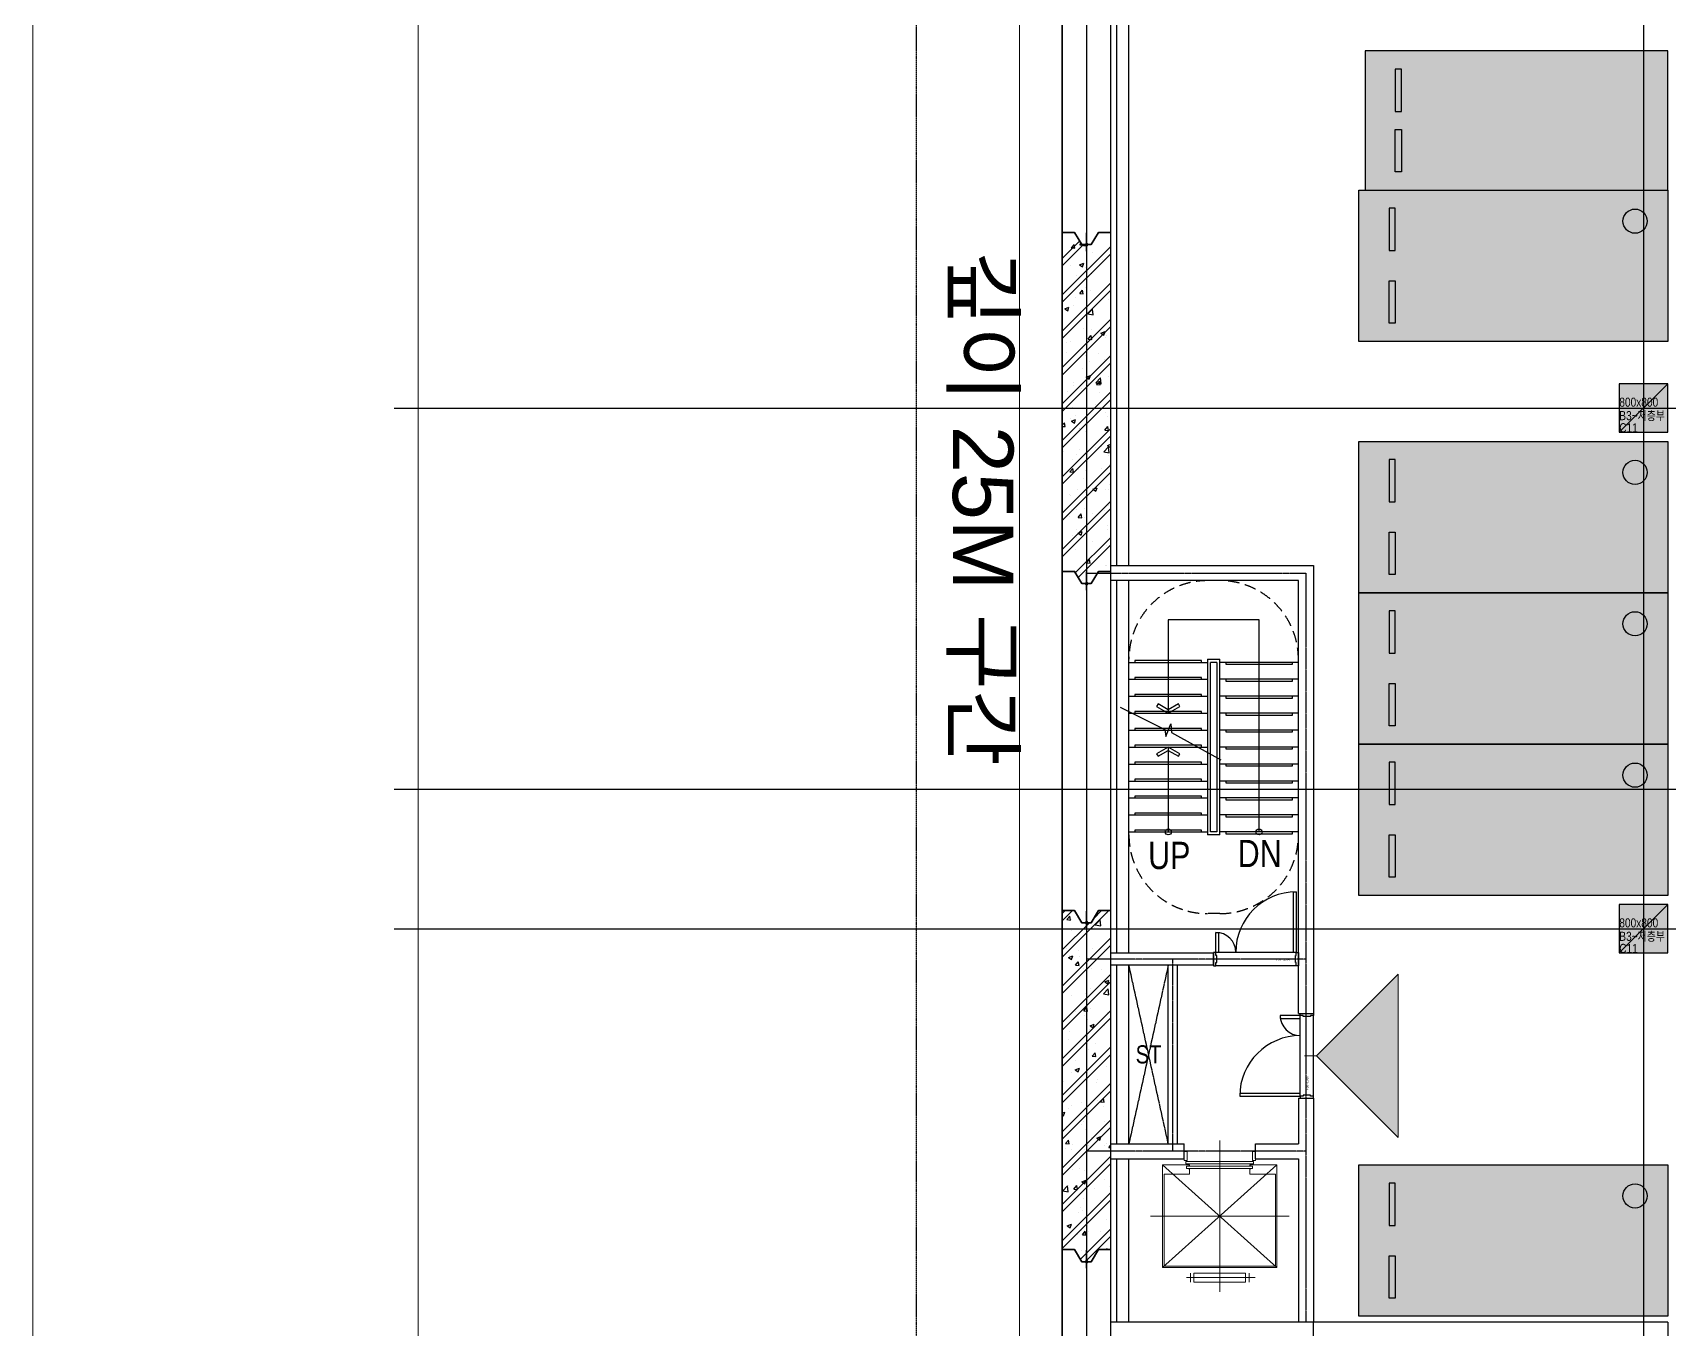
# Model space of a CAD drawing. Header units: millimetres. Extents: x -20379 to 476967, y -520228 to 220376.
# Drawn here: x 220638 to 247654, y -489620 to -468221 of the extents above; entities that cross this region are included whole.
import ezdxf
from ezdxf.enums import TextEntityAlignment as Align

# ---------------------------------------------------------------- set-up
doc = ezdxf.new("R2010")
doc.units = ezdxf.units.MM
doc.header["$MEASUREMENT"] = 0
for name, pattern in [('$0$X-CORE_B2F$0$CEN', [62, 60, -1, 0, -1]), ('$0$X-CORE_B2F$0$CENTER2', [1.125, 0.75, -0.125, 0.125, -0.125]), ('$0$X-CORE_B2F$0$HIDDEN', [9.525, 6.35, -3.175]), ('$0$X-GRID_B3~B1$0$CENTER2', [1.125, 0.75, -0.125, 0.125, -0.125]), ('$0$X-SITE$0$ACAD_ISO05W100', [33, 24, -3, 0, -3, 0, -3])]:
    doc.linetypes.add(name, pattern=pattern)
doc.layers.get('Defpoints').update_dxf_attribs({"color": 145, "lineweight": 9})
doc.layers.add('$0$NDC_S_HATCH MATERIAL', color=8, linetype='Continuous', lineweight=9)
doc.layers.add('$0$X-F_EXIT_B2F$0$X-F_EXIT_B2F$0$TEXT VN1', color=7, linetype='Continuous', lineweight=13)
for name, color, linetype in [('$0$X-COL-B2$0$A-254', 254, 'Continuous'), ('$0$X-COL-B2$0$A-COL', 2, 'Continuous'), ('$0$X-COL-B2$0$A-CON', 2, 'Continuous'), ('$0$X-CORE_B2F$0$A-CEN2', 8, '$0$X-CORE_B2F$0$CENTER2'), ('$0$X-CORE_B2F$0$A-CON', 2, 'Continuous'), ('$0$X-CORE_B2F$0$A-DOOR', 4, 'Continuous'), ('$0$X-CORE_B2F$0$A-DOORF', 9, 'Continuous'), ('$0$X-CORE_B2F$0$A-ELE4', 8, 'Continuous'), ('$0$X-CORE_B2F$0$A-HR', 6, 'Continuous'), ('$0$X-CORE_B2F$0$A-OPEN1', 1, '$0$X-CORE_B2F$0$CEN'), ('$0$X-CORE_B2F$0$A-STR', 4, 'Continuous'), ('$0$X-CORE_B2F$0$A-SYM', 7, 'Continuous'), ('$0$X-CORE_B2F$0$A-WALB', 3, 'Continuous'), ('$0$X-CORE_B2F$0$A-WALD', 7, 'Continuous'), ('$0$X-DIAPHGRAM Wall PLAN$0$A-COL', 2, 'Continuous'), ('$0$X-DIAPHGRAM Wall PLAN$0$A-HAT', 9, 'Continuous'), ('$0$X-F_EXIT_B2F$0$X-F_EXIT_B2F$0$F_exit', 3, 'Continuous'), ('$0$X-GRID_B3~B1$0$A-CEN1', 1, '$0$X-GRID_B3~B1$0$CENTER2'), ('$0$X-INT-B2$0$A-PARK', 5, 'Continuous'), ('$0$X-INT-B2$0$A-PARK(\\M+3C8AE\\M+3C0E5)', 5, 'Continuous'), ('$0$X-INT-B2$0$A-WALB', 3, 'Continuous'), ('$0$X-SITE$0$A-SITE', 2, '$0$X-SITE$0$ACAD_ISO05W100')]:
    doc.layers.add(name, color=color, linetype=linetype)
doc.styles.add('$0$X-COL-B2$0$Hrtext', font='arial.ttf', dxfattribs={"width": 0.8})
doc.styles.add('$0$X-CORE_B2F$0$$0$X-PLAN$0$Standard', font='')
doc.styles.add('$0$X-CORE_B2F$0$Hrtext', font='arial.ttf', dxfattribs={"width": 0.8})
doc.styles.add('$0$X-CORE_B2F$0$X-CORE-HOTEL-1F$0$Hrtext', font='arial.ttf', dxfattribs={"width": 0.8})
doc.styles.add('$0$X-DIAPHGRAM Wall PLAN$0$Standard', font='arial.ttf')
doc.styles.add('$0$X-GRID_B3~B1$0$Heerim', font='', dxfattribs={"width": 0.8})
doc.styles.get('$0$X-CORE_B2F$0$$0$X-PLAN$0$Standard').set_extended_font_data('DotumChe')
doc.styles.get('$0$X-GRID_B3~B1$0$Heerim').set_extended_font_data('Dotum')

# ---------------------------------------------------------------- blocks, each defined once
blk = doc.blocks.new('$0$258')
at = {"layer": '$0$X-COL-B2$0$A-254'}
h = blk.add_hatch(color=256, dxfattribs=at)
h.dxf.hatch_style = 1
h.paths.add_polyline_path([(345947, -160731), (345147, -160731), (345147, -161531), (345947, -161531)])
h = blk.add_hatch(color=256, dxfattribs=at)
h.dxf.hatch_style = 1
h.paths.add_polyline_path([(345947, -169331), (345147, -169331), (345147, -170131), (345947, -170131)])
at = {"layer": '$0$X-F_EXIT_B2F$0$X-F_EXIT_B2F$0$F_exit', "true_color": 0xb56bff}
h = blk.add_hatch(color=191, dxfattribs=at)
h.dxf.hatch_style = 1
h.paths.add_polyline_path([(340147, -171831), (341497, -170481), (341497, -173181)])
at = {"layer": '$0$X-INT-B2$0$A-PARK'}
h = blk.add_hatch(color=254, dxfattribs=at)
h.dxf.hatch_style = 1
h.paths.add_polyline_path([(340947, -157531), (345947, -157531), (345947, -155231), (340947, -155231)])
at = {"layer": '$0$X-INT-B2$0$A-PARK(\\M+3C8AE\\M+3C0E5)'}
h = blk.add_hatch(color=251, dxfattribs=at)
h.dxf.hatch_style = 1
edge = h.paths.add_edge_path()
edge.add_arc((345408, -158044), 200, 0, 360)
h = blk.add_hatch(color=251, dxfattribs=at)
h.dxf.hatch_style = 1
edge = h.paths.add_edge_path()
edge.add_arc((345408, -162194), 200, 0, 360)
h = blk.add_hatch(color=251, dxfattribs=at)
h.dxf.hatch_style = 1
edge = h.paths.add_edge_path()
edge.add_arc((345408, -164694), 200, 0, 360)
h = blk.add_hatch(color=251, dxfattribs=at)
h.dxf.hatch_style = 1
edge = h.paths.add_edge_path()
edge.add_arc((345408, -167194), 200, 0, 360)
h = blk.add_hatch(color=251, dxfattribs=at)
h.dxf.hatch_style = 1
edge = h.paths.add_edge_path()
edge.add_arc((345408, -174144), 200, 0, 360)
h = blk.add_hatch(color=254)
h.dxf.hatch_style = 1
h.paths.add_polyline_path([(340847, -157531), (345947, -157531), (345947, -160031), (340847, -160031)])
h = blk.add_hatch(color=254)
h.dxf.hatch_style = 1
h.paths.add_polyline_path([(340847, -161681), (345947, -161681), (345947, -164181), (340847, -164181)])
h = blk.add_hatch(color=254)
h.dxf.hatch_style = 1
h.paths.add_polyline_path([(340847, -164181), (345947, -164181), (345947, -166681), (340847, -166681)])
h = blk.add_hatch(color=254)
h.dxf.hatch_style = 1
h.paths.add_polyline_path([(340847, -166681), (345947, -166681), (345947, -169181), (340847, -169181)])
h = blk.add_hatch(color=254)
h.dxf.hatch_style = 1
h.paths.add_polyline_path([(340847, -173631), (345947, -173631), (345947, -176131), (340847, -176131)])
at = {"layer": '$0$X-COL-B2$0$A-COL'}
for p, q in [((345947, -160731), (345147, -160731)), ((345147, -160731), (345147, -161531)), ((345947, -161531), (345947, -160731)), ((345147, -161531), (345947, -161531)), ((345947, -169331), (345147, -169331)), ((345147, -169331), (345147, -170131)), ((345947, -170131), (345947, -169331)), ((345147, -170131), (345947, -170131))]:
    blk.add_line(p, q, dxfattribs=at)
at = {"layer": '$0$X-COL-B2$0$A-CON', "ltscale": 10}
for p, q in [((335947, -187031), (335947, -96331)), ((336747, -186231), (336747, -97131)), ((340097, -176231), (336747, -176231)), ((340097, -186231), (340097, -176231))]:
    blk.add_line(p, q, dxfattribs=at)
at = {"layer": '$0$X-CORE_B2F$0$A-CEN2'}
for p, q in [((336347, -163856), (339972, -163856)), ((339972, -163856), (339972, -176231)), ((339972, -170231), (336347, -170231)), ((337772, -173406), (337772, -170231)), ((339972, -173406), (336347, -173406))]:
    blk.add_line(p, q, dxfattribs=at)
at = {"layer": '$0$X-CORE_B2F$0$A-CON', "ltscale": 10}
for p, q in [((336747, -163731), (340097, -163731)), ((339847, -163981), (336747, -163981)), ((339847, -171131), (339847, -163981)), ((340097, -163731), (340097, -171131)), ((336747, -170131), (338447, -170131)), ((338447, -170331), (338447, -170131)), ((338447, -170331), (336747, -170331)), ((339847, -171131), (340097, -171131)), ((339847, -172531), (340097, -172531)), ((339847, -172531), (339847, -173281)), ((340097, -172531), (340097, -176231)), ((336747, -173281), (337957, -173281)), ((337957, -173531), (337957, -173281)), ((339137, -173281), (339847, -173281)), ((339137, -173531), (339137, -173281)), ((336747, -173531), (337957, -173531)), ((339137, -173531), (339847, -173531)), ((339847, -173531), (339847, -176231)), ((339847, -176231), (336747, -176231))]:
    blk.add_line(p, q, dxfattribs=at)
at = {"layer": '$0$X-CORE_B2F$0$A-DOOR'}
for p, q in [((339767, -170121), (339767, -169121)), ((339767, -169121), (339812, -169121)), ((339812, -169121), (339812, -170121)), ((338482, -170121), (338482, -169791)), ((338482, -169791), (338527, -169791)), ((338527, -169791), (338527, -170121)), ((338482, -170121), (338447, -170121)), ((338447, -170121), (338447, -170341)), ((338482, -170171), (338482, -170121)), ((338527, -170121), (338482, -170121)), ((338497, -170171), (338482, -170171)), ((338497, -170291), (338497, -170171)), ((339812, -170121), (339767, -170121)), ((339797, -170291), (339797, -170171)), ((339797, -170171), (339812, -170171)), ((339812, -170171), (339812, -170121)), ((339812, -170121), (339847, -170121)), ((339847, -170121), (339847, -170341)), ((338447, -170341), (338482, -170341)), ((338482, -170341), (338482, -170291)), ((338482, -170291), (338497, -170291)), ((339812, -170291), (339797, -170291)), ((339812, -170341), (339812, -170291)), ((339847, -170341), (339812, -170341)), ((339877, -171166), (339547, -171166)), ((339547, -171166), (339547, -171211)), ((339547, -171211), (339877, -171211)), ((339877, -171166), (339877, -171131)), ((339877, -171131), (340097, -171131)), ((339927, -171166), (339877, -171166)), ((339877, -171211), (339877, -171166)), ((339927, -171181), (339927, -171166)), ((340047, -171181), (339927, -171181)), ((340097, -171166), (340047, -171166)), ((340047, -171166), (340047, -171181)), ((340097, -171131), (340097, -171166)), ((339877, -172451), (338877, -172451)), ((338877, -172451), (338877, -172496)), ((338877, -172496), (339877, -172496)), ((339877, -172496), (339877, -172451)), ((339927, -172496), (339877, -172496)), ((339877, -172496), (339877, -172531)), ((339877, -172531), (340097, -172531)), ((340047, -172481), (339927, -172481)), ((339927, -172481), (339927, -172496)), ((340047, -172496), (340047, -172481)), ((340097, -172496), (340047, -172496)), ((340097, -172531), (340097, -172496))]:
    blk.add_line(p, q, dxfattribs=at)
at = {"layer": '$0$X-CORE_B2F$0$A-DOORF'}
for centre, radius, start, end in [((339812, -170121), 1000, 90, 180), ((338482, -170121), 330, 0, 90), ((339877, -171166), 330, 180, 270), ((339877, -172496), 1000, 90, 180)]:
    blk.add_arc(centre, radius, start, end, dxfattribs=at)
at = {"layer": '$0$X-CORE_B2F$0$A-ELE4'}
for p, q in [((338247, -165301), (337147, -165301)), ((337147, -165301), (337147, -165331)), ((338247, -165331), (338247, -165301)), ((338647, -165331), (338647, -165361)), ((339747, -165361), (339747, -165331)), ((338247, -165581), (337147, -165581)), ((337147, -165581), (337147, -165611)), ((338247, -165611), (338247, -165581)), ((338647, -165361), (339747, -165361)), ((338247, -165861), (337147, -165861)), ((337147, -165861), (337147, -165891)), ((338247, -165891), (338247, -165861)), ((338647, -165611), (338647, -165641)), ((338647, -165641), (339747, -165641)), ((339747, -165641), (339747, -165611)), ((338247, -166141), (337147, -166141)), ((337147, -166141), (337147, -166171)), ((338247, -166171), (338247, -166141)), ((338647, -165891), (338647, -165921)), ((338647, -165921), (339747, -165921)), ((339747, -165921), (339747, -165891)), ((338647, -166171), (338647, -166201)), ((338647, -166201), (339747, -166201)), ((339747, -166201), (339747, -166171)), ((338247, -166421), (337147, -166421)), ((337147, -166421), (337147, -166451)), ((338247, -166451), (338247, -166421)), ((338647, -166451), (338647, -166481)), ((338647, -166481), (339747, -166481)), ((339747, -166481), (339747, -166451)), ((338247, -166701), (337147, -166701)), ((337147, -166701), (337147, -166731)), ((338247, -166731), (338247, -166701)), ((338647, -166731), (338647, -166761)), ((338647, -166761), (339747, -166761)), ((339747, -166761), (339747, -166731)), ((338247, -166981), (337147, -166981)), ((337147, -166981), (337147, -167011)), ((338247, -167011), (338247, -166981)), ((338647, -167011), (338647, -167041)), ((338647, -167041), (339747, -167041)), ((339747, -167041), (339747, -167011)), ((338247, -167261), (337147, -167261)), ((337147, -167261), (337147, -167291)), ((338247, -167291), (338247, -167261)), ((338647, -167291), (338647, -167321)), ((338647, -167321), (339747, -167321)), ((339747, -167321), (339747, -167291)), ((338247, -167541), (337147, -167541)), ((337147, -167541), (337147, -167571)), ((338247, -167571), (338247, -167541)), ((338647, -167571), (338647, -167601)), ((338647, -167601), (339747, -167601)), ((339747, -167601), (339747, -167571)), ((338247, -167821), (337147, -167821)), ((337147, -167821), (337147, -167851)), ((338247, -167851), (338247, -167821)), ((338647, -167851), (338647, -167881)), ((338647, -167881), (339747, -167881)), ((339747, -167881), (339747, -167851)), ((338247, -168101), (337147, -168101)), ((337147, -168101), (337147, -168131)), ((338247, -168131), (338247, -168101)), ((338647, -168131), (338647, -168161)), ((338647, -168161), (339747, -168161)), ((339747, -168161), (339747, -168131)), ((339812, -170121), (338482, -170121)), ((339812, -170341), (338482, -170341)), ((339877, -172496), (339877, -171166)), ((340097, -172496), (340097, -171166))]:
    blk.add_line(p, q, dxfattribs=at)
at = {"layer": '$0$X-CORE_B2F$0$A-HR'}
for p, q in [((338347, -165281), (338347, -168181)), ((338347, -165281), (338547, -165281)), ((338397, -168131), (338397, -165331)), ((338497, -165331), (338397, -165331)), ((338497, -165331), (338497, -168131)), ((338547, -168181), (338547, -165281)), ((338547, -168181), (338347, -168181)), ((338497, -168131), (338397, -168131))]:
    blk.add_line(p, q, dxfattribs=at)
at = {"layer": '$0$X-CORE_B2F$0$A-OPEN1'}
for p, q in [((337697, -173281), (337047, -170331)), ((337697, -170331), (337047, -173281))]:
    blk.add_line(p, q, dxfattribs=at)
at = {"layer": '$0$X-CORE_B2F$0$A-STR', "color": 8, "linetype": '$0$X-CORE_B2F$0$HIDDEN', "ltscale": 30}
for p, q in [((338547, -163981), (338347, -163981)), ((338547, -169481), (338347, -169481)), ((338547, -169481), (338347, -169481))]:
    blk.add_line(p, q, dxfattribs=at)
at = {"layer": '$0$X-CORE_B2F$0$A-STR'}
for p, q in [((337047, -165331), (338347, -165331)), ((339847, -165331), (338547, -165331)), ((337047, -165611), (338347, -165611)), ((339847, -165611), (338547, -165611)), ((337047, -165891), (338347, -165891)), ((339847, -165891), (338547, -165891)), ((337047, -166171), (338347, -166171)), ((339847, -166171), (338547, -166171)), ((337047, -166451), (338347, -166451)), ((339847, -166451), (338547, -166451)), ((337047, -166731), (338347, -166731)), ((339847, -166731), (338547, -166731)), ((337047, -167011), (338347, -167011)), ((339847, -167011), (338547, -167011)), ((337047, -167291), (338347, -167291)), ((339847, -167291), (338547, -167291)), ((337047, -167571), (338347, -167571)), ((339847, -167571), (338547, -167571)), ((337047, -167851), (338347, -167851)), ((339847, -167851), (338547, -167851)), ((337047, -168131), (338347, -168131)), ((339847, -168131), (338547, -168131))]:
    blk.add_line(p, q, dxfattribs=at)
at = {"layer": '$0$X-CORE_B2F$0$A-STR', "color": 8, "linetype": '$0$X-CORE_B2F$0$HIDDEN', "ltscale": 30}
for centre, start, end in [((338347, -165281), 90, 180), ((338547, -165281), 0, 90), ((338347, -168181), 180, 270), ((338347, -168181), 180, 270), ((338547, -168181), 270, 0), ((338547, -168181), 270, 0)]:
    blk.add_arc(centre, 1300, start, end, dxfattribs=at)
at = {"layer": '$0$X-CORE_B2F$0$A-SYM'}
for p, q in [((339197, -164631), (337697, -164631)), ((337697, -164631), (337697, -166171)), ((339197, -168131), (339197, -164631)), ((336900, -166074), (337639, -166441)), ((337529, -166018), (337505, -166060)), ((337505, -166060), (337697, -166171)), ((337697, -166115), (337529, -166018)), ((337865, -166018), (337697, -166115)), ((337697, -166171), (337889, -166060)), ((337889, -166060), (337865, -166018)), ((337655, -166557), (337738, -166344)), ((337738, -166344), (337748, -166492)), ((337639, -166441), (337655, -166557)), ((337748, -166492), (338567, -166939)), ((337697, -166731), (337505, -166842)), ((337505, -166842), (337529, -166883)), ((337529, -166883), (337697, -166786)), ((337889, -166842), (337697, -166731)), ((337697, -166731), (337697, -168131)), ((337697, -166786), (337865, -166883)), ((337865, -166883), (337889, -166842))]:
    blk.add_line(p, q, dxfattribs=at)
for centre in [(337697, -168131), (339197, -168131)]:
    blk.add_circle(centre, 50, dxfattribs=at)
at = {"layer": '$0$X-CORE_B2F$0$A-WALB'}
for p, q in [((336847, -170131), (336847, -163981)), ((337047, -170131), (337047, -163981)), ((336847, -173281), (336847, -170331)), ((337047, -173281), (337047, -170331)), ((336847, -176231), (336847, -173531)), ((337047, -176231), (337047, -173531))]:
    blk.add_line(p, q, dxfattribs=at)
at = {"layer": '$0$X-CORE_B2F$0$A-WALD', "ltscale": 10}
for p, q in [((337697, -173281), (337697, -170331)), ((337847, -173281), (337847, -170331))]:
    blk.add_line(p, q, dxfattribs=at)
at = {"layer": '$0$X-DIAPHGRAM Wall PLAN$0$A-COL'}
for p, q in [((335947, -187031), (335947, -96331)), ((336747, -186231), (336747, -97131))]:
    blk.add_line(p, q, dxfattribs=at)
at = {"layer": '$0$X-DIAPHGRAM Wall PLAN$0$A-COL', "ltscale": 0.01}
for p, q in [((335947, -152631), (335947, -158231)), ((336747, -158231), (336747, -152631)), ((335947, -158231), (336147, -158231)), ((335947, -158231), (335947, -163831)), ((336147, -158231), (335947, -158231)), ((336147, -158231), (336272, -158431)), ((336272, -158431), (336147, -158231)), ((336422, -158431), (336547, -158231)), ((336547, -158231), (336422, -158431)), ((336547, -158231), (336747, -158231)), ((336747, -158231), (336547, -158231)), ((336747, -163831), (336747, -158231)), ((336272, -158431), (336422, -158431)), ((336422, -158431), (336272, -158431)), ((335947, -163831), (336147, -163831)), ((335947, -163831), (335947, -169431)), ((336147, -163831), (335947, -163831)), ((336147, -163831), (336272, -164031)), ((336272, -164031), (336147, -163831)), ((336422, -164031), (336547, -163831)), ((336547, -163831), (336422, -164031)), ((336547, -163831), (336747, -163831)), ((336747, -163831), (336547, -163831)), ((336747, -169431), (336747, -163831)), ((336272, -164031), (336422, -164031)), ((336422, -164031), (336272, -164031)), ((335947, -169431), (336147, -169431)), ((335947, -169431), (335947, -175031)), ((336147, -169431), (335947, -169431)), ((336147, -169431), (336272, -169631)), ((336272, -169631), (336147, -169431)), ((336272, -169631), (336422, -169631)), ((336422, -169631), (336272, -169631)), ((336422, -169631), (336547, -169431)), ((336547, -169431), (336422, -169631)), ((336547, -169431), (336747, -169431)), ((336747, -169431), (336547, -169431)), ((336747, -175031), (336747, -169431)), ((335947, -175031), (336147, -175031)), ((335947, -175031), (335947, -180631)), ((336147, -175031), (335947, -175031)), ((336147, -175031), (336272, -175231)), ((336272, -175231), (336147, -175031)), ((336422, -175231), (336547, -175031)), ((336547, -175031), (336422, -175231)), ((336547, -175031), (336747, -175031)), ((336747, -175031), (336547, -175031)), ((336747, -180631), (336747, -175031)), ((336272, -175231), (336422, -175231)), ((336422, -175231), (336272, -175231))]:
    blk.add_line(p, q, dxfattribs=at)
at = {"layer": '$0$X-DIAPHGRAM Wall PLAN$0$A-COL', "ltscale": 50}
for p, q in [((336347, -158538), (336347, -158238)), ((336347, -158323), (336347, -158623)), ((336347, -164138), (336347, -163838)), ((336347, -163923), (336347, -164223)), ((336347, -169738), (336347, -169438)), ((336347, -169523), (336347, -169823)), ((336347, -175338), (336347, -175038)), ((336347, -175123), (336347, -175423))]:
    blk.add_line(p, q, dxfattribs=at)
for centre, start, end in [((336347, -158431), 90, 270), ((336347, -158431), 90, 270), ((336347, -158431), 270, 90), ((336347, -158431), 270, 90), ((336347, -164031), 90, 270), ((336347, -164031), 90, 270), ((336347, -164031), 270, 90), ((336347, -164031), 270, 90), ((336347, -169631), 90, 270), ((336347, -169631), 90, 270), ((336347, -169631), 270, 90), ((336347, -169631), 270, 90), ((336347, -175231), 90, 270), ((336347, -175231), 90, 270), ((336347, -175231), 270, 90), ((336347, -175231), 270, 90)]:
    blk.add_arc(centre, 20, start, end, dxfattribs=at)
at = {"layer": '$0$X-DIAPHGRAM Wall PLAN$0$A-HAT', "linetype": 'Continuous'}
for p, q in [((336077, -158244), (336077, -158244)), ((335947, -158659), (336234, -158371)), ((335947, -158782), (336298, -158431)), ((335947, -159260), (336747, -158460)), ((335947, -159383), (336747, -158583)), ((336095, -158487), (336143, -158429)), ((336095, -158487), (336155, -158492)), ((336155, -158492), (336143, -158429)), ((336234, -158436), (336259, -158410)), ((336234, -158436), (336323, -158450)), ((336323, -158450), (336320, -158431)), ((336347, -158480), (336347, -158480)), ((336446, -158555), (336446, -158555)), ((336696, -158522), (336696, -158522)), ((336077, -158658), (336077, -158658)), ((336088, -158772), (336088, -158772)), ((336229, -158767), (336300, -158740)), ((336229, -158767), (336279, -158801)), ((336279, -158801), (336300, -158740)), ((336287, -158793), (336287, -158793)), ((336335, -158813), (336335, -158813)), ((336610, -158681), (336610, -158681)), ((336672, -158672), (336672, -158672)), ((335947, -159861), (336747, -159061)), ((336183, -158949), (336183, -158949)), ((336328, -158992), (336328, -158992)), ((336433, -158916), (336433, -158916)), ((335947, -159984), (336747, -159184)), ((336170, -159311), (336170, -159311)), ((336234, -159239), (336282, -159181)), ((336234, -159239), (336293, -159244)), ((336293, -159244), (336282, -159181)), ((336323, -159146), (336323, -159146)), ((336411, -159189), (336411, -159189)), ((336549, -159261), (336549, -159261)), ((336710, -159342), (336710, -159342)), ((335947, -160462), (336747, -159662)), ((335986, -159492), (336056, -159465)), ((335986, -159492), (336036, -159526)), ((336036, -159526), (336056, -159465)), ((336127, -159442), (336127, -159442)), ((336286, -159655), (336286, -159655)), ((336311, -159479), (336311, -159479)), ((336366, -159576), (336444, -159495)), ((336366, -159576), (336455, -159590)), ((336455, -159590), (336444, -159495)), ((335947, -160585), (336747, -159785)), ((336217, -159700), (336217, -159700)), ((336299, -159812), (336299, -159812)), ((336372, -159991), (336420, -159934)), ((336432, -159996), (336421, -159934)), ((336428, -159835), (336428, -159835)), ((336583, -159895), (336653, -159868)), ((336583, -159895), (336633, -159928)), ((336633, -159928), (336653, -159868)), ((336022, -160050), (336022, -160050)), ((336085, -160039), (336085, -160039)), ((336286, -160145), (336286, -160145)), ((336372, -159991), (336432, -159996)), ((336654, -159967), (336654, -159967)), ((336669, -159939), (336669, -159939)), ((335947, -161063), (336747, -160263)), ((335947, -161186), (336747, -160386)), ((336018, -160209), (336018, -160209)), ((336325, -160258), (336325, -160258)), ((336391, -160361), (336391, -160361)), ((336552, -160231), (336552, -160231)), ((336641, -160328), (336641, -160328)), ((336124, -160708), (336124, -160708)), ((336274, -160478), (336274, -160478)), ((336340, -160620), (336410, -160593)), ((336340, -160620), (336390, -160654)), ((336357, -160742), (336357, -160742)), ((336378, -160723), (336378, -160723)), ((336390, -160654), (336410, -160593)), ((336499, -160716), (336577, -160634)), ((336499, -160716), (336588, -160729)), ((336511, -160743), (336559, -160686)), ((336511, -160743), (336571, -160749)), ((336571, -160749), (336559, -160686)), ((336588, -160729), (336577, -160634)), ((336707, -160608), (336707, -160608)), ((335947, -161665), (336747, -160865)), ((335947, -161787), (336747, -160987)), ((336034, -160854), (336034, -160854)), ((336128, -160756), (336128, -160756)), ((336262, -160810), (336262, -160810)), ((336568, -160876), (336568, -160876)), ((336115, -161117), (336115, -161117)), ((336158, -161250), (336158, -161250)), ((336250, -161143), (336250, -161143)), ((336494, -161067), (336494, -161067)), ((336666, -161205), (336666, -161205)), ((336692, -161273), (336692, -161273)), ((335947, -161416), (335981, -161375)), ((335947, -161434), (335992, -161438)), ((335947, -162266), (336747, -161466)), ((335992, -161438), (335981, -161375)), ((336082, -161305), (336082, -161305)), ((336096, -161345), (336166, -161318)), ((336096, -161345), (336146, -161379)), ((336146, -161379), (336166, -161318)), ((336231, -161462), (336231, -161462)), ((336238, -161476), (336238, -161476)), ((336322, -161524), (336322, -161524)), ((336650, -161495), (336698, -161438)), ((336650, -161495), (336710, -161501)), ((336710, -161501), (336698, -161438)), ((335947, -162388), (336747, -161588)), ((335963, -161761), (335963, -161761)), ((336226, -161809), (336226, -161809)), ((336497, -161784), (336497, -161784)), ((336599, -161773), (336599, -161773)), ((336631, -161855), (336709, -161774)), ((336693, -161748), (336747, -161727)), ((336693, -161748), (336743, -161781)), ((336720, -161869), (336709, -161774)), ((336743, -161781), (336747, -161771)), ((336745, -161734), (336745, -161734)), ((335947, -162867), (336747, -162067)), ((335968, -161856), (335968, -161856)), ((336121, -161975), (336121, -161975)), ((336174, -161896), (336174, -161896)), ((336631, -161855), (336720, -161869)), ((336704, -161874), (336704, -161874)), ((336708, -161918), (336708, -161918)), ((336733, -162067), (336733, -162067)), ((335947, -162989), (336747, -162189)), ((336071, -162185), (336119, -162127)), ((336071, -162185), (336131, -162190)), ((336131, -162190), (336120, -162127)), ((336214, -162142), (336214, -162142)), ((336298, -162292), (336298, -162292)), ((336336, -162167), (336336, -162167)), ((336587, -162134), (336587, -162134)), ((336073, -162562), (336073, -162562)), ((336080, -162571), (336080, -162571)), ((336201, -162475), (336201, -162475)), ((336323, -162529), (336323, -162529)), ((336450, -162473), (336520, -162446)), ((336450, -162473), (336500, -162506)), ((336500, -162506), (336520, -162446)), ((336663, -162471), (336663, -162471)), ((336702, -162479), (336702, -162479)), ((336721, -162400), (336721, -162400)), ((335947, -163468), (336747, -162668)), ((335947, -163590), (336747, -162790)), ((336103, -162803), (336103, -162803)), ((336189, -162808), (336189, -162808)), ((336210, -162937), (336258, -162880)), ((336270, -162942), (336258, -162880)), ((336319, -162791), (336319, -162791)), ((336439, -162873), (336439, -162873)), ((336637, -162826), (336637, -162826)), ((336709, -162733), (336709, -162733)), ((336060, -162923), (336060, -162923)), ((336177, -163141), (336177, -163141)), ((336207, -163198), (336277, -163171)), ((336210, -162937), (336270, -162942)), ((336256, -163232), (336277, -163171)), ((336314, -162938), (336314, -162938)), ((336696, -163066), (336696, -163066)), ((336701, -163141), (336701, -163141)), ((336118, -163241), (336118, -163241)), ((336161, -163854), (336747, -163269)), ((336176, -163268), (336176, -163268)), ((336207, -163198), (336256, -163232)), ((336208, -163929), (336747, -163391)), ((336438, -163334), (336438, -163334)), ((336684, -163399), (336684, -163399)), ((336165, -163474), (336165, -163474)), ((336349, -163689), (336397, -163632)), ((336349, -163689), (336409, -163695)), ((336409, -163695), (336397, -163632)), ((336545, -163579), (336545, -163579)), ((336153, -163806), (336153, -163806)), ((336243, -163845), (336243, -163845)), ((336281, -163973), (336281, -163973)), ((336660, -163737), (336660, -163737)), ((336672, -163731), (336672, -163731)), ((335947, -169601), (336116, -169431)), ((335947, -170202), (336717, -169431)), ((335947, -169478), (335994, -169431)), ((335947, -170079), (336395, -169631)), ((336024, -169581), (336072, -169524)), ((336024, -169581), (336084, -169587)), ((336084, -169587), (336072, -169524)), ((336103, -169572), (336103, -169572)), ((336211, -169540), (336211, -169540)), ((336466, -169560), (336595, -169431)), ((336492, -169667), (336570, -169586)), ((336581, -169681), (336570, -169586)), ((336686, -169472), (336686, -169472)), ((336742, -169644), (336747, -169638)), ((336742, -169644), (336747, -169645)), ((336745, -169563), (336745, -169563)), ((335947, -170680), (336747, -169880)), ((336105, -169753), (336105, -169753)), ((336453, -169724), (336453, -169724)), ((336483, -169703), (336483, -169703)), ((336492, -169667), (336581, -169681)), ((335947, -170803), (336747, -170003)), ((336017, -170051), (336017, -170051)), ((336051, -170207), (336121, -170180)), ((336062, -170169), (336062, -170169)), ((336101, -170241), (336121, -170180)), ((336220, -170098), (336220, -170098)), ((336227, -170186), (336227, -170186)), ((336441, -170056), (336441, -170056)), ((336550, -170074), (336550, -170074)), ((336645, -170069), (336645, -170069)), ((336051, -170207), (336101, -170241)), ((336163, -170334), (336211, -170276)), ((336163, -170334), (336223, -170339)), ((336223, -170339), (336211, -170276)), ((336301, -170389), (336301, -170389)), ((336429, -170389), (336429, -170389)), ((336589, -170409), (336589, -170409)), ((335947, -171281), (336747, -170481)), ((335947, -171404), (336747, -170604)), ((335957, -170492), (335957, -170492)), ((336351, -170582), (336351, -170582)), ((336417, -170722), (336417, -170722)), ((336625, -170807), (336703, -170726)), ((336648, -170610), (336718, -170583)), ((336648, -170610), (336698, -170643)), ((336683, -170738), (336683, -170738)), ((336698, -170643), (336718, -170583)), ((336714, -170821), (336703, -170726)), ((336100, -170839), (336100, -170839)), ((336326, -170803), (336326, -170803)), ((336576, -170770), (336576, -170770)), ((336625, -170807), (336714, -170821)), ((335947, -171882), (336747, -171082)), ((335947, -172005), (336747, -171205)), ((336063, -171198), (336063, -171198)), ((336157, -171093), (336157, -171093)), ((336302, -171086), (336350, -171028)), ((336302, -171086), (336362, -171091)), ((336313, -171165), (336313, -171165)), ((336362, -171091), (336350, -171028)), ((336368, -171227), (336368, -171227)), ((336405, -171055), (336405, -171055)), ((336691, -171116), (336691, -171116)), ((336692, -171115), (336692, -171115)), ((336059, -171435), (336059, -171435)), ((336392, -171388), (336392, -171388)), ((336405, -171335), (336475, -171308)), ((336405, -171335), (336454, -171368)), ((336429, -171509), (336429, -171509)), ((336454, -171368), (336475, -171308)), ((336642, -171335), (336642, -171335)), ((335947, -172483), (336747, -171683)), ((335947, -172606), (336747, -171806)), ((335958, -171601), (335958, -171601)), ((336050, -171559), (336050, -171559)), ((336299, -171655), (336299, -171655)), ((336380, -171721), (336380, -171721)), ((336441, -171838), (336489, -171780)), ((336500, -171843), (336489, -171780)), ((336492, -171624), (336492, -171624)), ((336161, -172060), (336231, -172033)), ((336161, -172060), (336211, -172094)), ((336165, -171904), (336165, -171904)), ((336211, -172094), (336231, -172033)), ((336368, -172054), (336368, -172054)), ((336441, -171838), (336500, -171843)), ((336680, -172005), (336680, -172005)), ((335947, -173084), (336747, -172284)), ((335974, -172247), (335974, -172247)), ((336097, -172105), (336097, -172105)), ((336297, -172135), (336297, -172135)), ((336508, -172269), (336508, -172269)), ((336534, -172215), (336534, -172215)), ((335947, -173207), (336747, -172407)), ((336271, -172609), (336271, -172609)), ((336356, -172387), (336356, -172387)), ((336521, -172576), (336521, -172576)), ((336579, -172590), (336627, -172533)), ((336579, -172590), (336639, -172595)), ((336639, -172595), (336627, -172533)), ((336639, -172601), (336639, -172601)), ((335947, -172774), (335988, -172758)), ((335947, -172804), (335968, -172819)), ((335947, -173685), (336747, -172885)), ((335968, -172819), (335988, -172758)), ((336056, -172702), (336056, -172702)), ((336098, -172643), (336098, -172643)), ((336344, -172720), (336344, -172720)), ((336632, -172666), (336632, -172666)), ((335947, -173808), (336747, -173008)), ((336008, -173004), (336008, -173004)), ((336258, -172971), (336258, -172971)), ((336296, -172921), (336296, -172921)), ((336332, -173053), (336332, -173053)), ((336515, -173188), (336585, -173161)), ((336565, -173221), (336585, -173161)), ((336637, -172921), (336637, -172921)), ((335995, -173365), (335995, -173365)), ((336001, -173280), (336049, -173222)), ((336001, -173280), (336061, -173285)), ((336061, -173285), (336049, -173222)), ((336094, -173371), (336094, -173371)), ((336114, -173289), (336114, -173289)), ((336319, -173385), (336319, -173385)), ((336374, -173315), (336374, -173315)), ((336437, -173177), (336437, -173177)), ((336515, -173188), (336565, -173221)), ((336648, -173311), (336648, -173311)), ((336677, -173271), (336677, -173271)), ((336718, -173342), (336747, -173308)), ((336718, -173342), (336747, -173345)), ((335947, -174286), (336747, -173486)), ((335947, -174409), (336747, -173609)), ((336111, -173710), (336111, -173710)), ((336238, -173685), (336238, -173685)), ((336742, -173627), (336742, -173627)), ((335955, -174060), (336033, -173979)), ((336044, -174074), (336033, -173979)), ((336053, -173968), (336053, -173968)), ((336140, -174032), (336188, -173974)), ((336199, -174037), (336188, -173974)), ((336271, -173913), (336342, -173886)), ((336271, -173913), (336321, -173946)), ((336307, -173718), (336307, -173718)), ((336321, -173946), (336342, -173886)), ((336636, -173868), (336636, -173868)), ((335947, -174887), (336747, -174087)), ((335947, -175010), (336747, -174210)), ((335955, -174060), (336044, -174074)), ((336043, -174196), (336043, -174196)), ((336140, -174032), (336199, -174037)), ((336293, -174187), (336293, -174187)), ((336295, -174051), (336295, -174051)), ((336479, -174021), (336479, -174021)), ((336577, -174219), (336577, -174219)), ((336730, -173988), (336730, -173988)), ((336216, -174415), (336216, -174415)), ((336254, -174330), (336254, -174330)), ((336283, -174384), (336283, -174384)), ((336467, -174382), (336467, -174382)), ((336028, -174638), (336098, -174611)), ((336028, -174638), (336078, -174672)), ((336078, -174672), (336098, -174611)), ((336091, -174637), (336091, -174637)), ((336203, -174777), (336203, -174777)), ((336246, -175189), (336747, -174688)), ((336271, -174717), (336271, -174717)), ((336278, -174784), (336326, -174726)), ((336278, -174784), (336338, -174789)), ((336338, -174789), (336326, -174726)), ((336378, -174727), (336378, -174727)), ((336582, -174727), (336582, -174727)), ((336675, -174537), (336675, -174537)), ((335953, -174810), (335953, -174810)), ((336259, -175050), (336259, -175050)), ((336347, -175211), (336747, -174811)), ((336651, -175031), (336695, -175014)), ((336689, -175031), (336695, -175014)), ((336319, -175121), (336319, -175121)), ((336327, -175231), (336347, -175211))]:
    blk.add_line(p, q, dxfattribs=at)
at = {"layer": '$0$X-F_EXIT_B2F$0$X-F_EXIT_B2F$0$TEXT VN1'}
for p, q in [((340147, -171831), (341497, -170481)), ((341497, -170481), (341497, -173181)), ((341497, -173181), (340147, -171831))]:
    blk.add_line(p, q, dxfattribs=at)
at = {"layer": '$0$X-GRID_B3~B1$0$A-CEN1', "ltscale": 10}
for p, q in [((336347, -71986), (336347, -206938)), ((345547, -71986), (345547, -206938)), ((324908, -161131), (442147, -161131)), ((565437, -167431), (324908, -167431)), ((324908, -169731), (442147, -169731))]:
    blk.add_line(p, q, dxfattribs=at)
at = {"layer": '$0$X-INT-B2$0$A-PARK'}
for p, q in [((345947, -155231), (340947, -155231)), ((340947, -155231), (340947, -157531)), ((345947, -157531), (345947, -155231)), ((341547, -155531), (341447, -155531)), ((341447, -155531), (341447, -156231)), ((341547, -156231), (341547, -155531)), ((341447, -156231), (341547, -156231)), ((341447, -156531), (341547, -156531)), ((341447, -157231), (341447, -156531)), ((341547, -156531), (341547, -157231)), ((341547, -157231), (341447, -157231)), ((340947, -157531), (345947, -157531))]:
    blk.add_line(p, q, dxfattribs=at)
at = {"layer": '$0$X-INT-B2$0$A-PARK(\\M+3C8AE\\M+3C0E5)'}
for p, q in [((340847, -157531), (345947, -157531)), ((340847, -160031), (340847, -157531)), ((345947, -157531), (345947, -160031)), ((341447, -157831), (341347, -157831)), ((341347, -157831), (341347, -158531)), ((341447, -158531), (341447, -157831)), ((341347, -158531), (341447, -158531)), ((341347, -159031), (341447, -159031)), ((341347, -159731), (341347, -159031)), ((341447, -159031), (341447, -159731)), ((341447, -159731), (341347, -159731)), ((345947, -160031), (340847, -160031)), ((340847, -161681), (345947, -161681)), ((340847, -164181), (340847, -161681)), ((345947, -161681), (345947, -164181)), ((341447, -161981), (341347, -161981)), ((341347, -161981), (341347, -162681)), ((341447, -162681), (341447, -161981)), ((341347, -162681), (341447, -162681)), ((341347, -163181), (341447, -163181)), ((341347, -163881), (341347, -163181)), ((341447, -163181), (341447, -163881)), ((341447, -163881), (341347, -163881)), ((345947, -164181), (340847, -164181)), ((340847, -164181), (345947, -164181)), ((340847, -166681), (340847, -164181)), ((345947, -164181), (345947, -166681)), ((341447, -164481), (341347, -164481)), ((341347, -164481), (341347, -165181)), ((341447, -165181), (341447, -164481)), ((341347, -165181), (341447, -165181)), ((341347, -165681), (341447, -165681)), ((341347, -166381), (341347, -165681)), ((341447, -165681), (341447, -166381)), ((341447, -166381), (341347, -166381)), ((345947, -166681), (340847, -166681)), ((340847, -166681), (345947, -166681)), ((340847, -169181), (340847, -166681)), ((345947, -166681), (345947, -169181)), ((341447, -166981), (341347, -166981)), ((341347, -166981), (341347, -167681)), ((341447, -167681), (341447, -166981)), ((341347, -167681), (341447, -167681)), ((341347, -168181), (341447, -168181)), ((341347, -168881), (341347, -168181)), ((341447, -168181), (341447, -168881)), ((341447, -168881), (341347, -168881)), ((345947, -169181), (340847, -169181)), ((340847, -173631), (345947, -173631)), ((340847, -176131), (340847, -173631)), ((345947, -173631), (345947, -176131)), ((341447, -173931), (341347, -173931)), ((341347, -173931), (341347, -174631)), ((341447, -174631), (341447, -173931)), ((341347, -174631), (341447, -174631)), ((341347, -175131), (341447, -175131)), ((341347, -175831), (341347, -175131)), ((341447, -175131), (341447, -175831)), ((341447, -175831), (341347, -175831)), ((345947, -176131), (340847, -176131))]:
    blk.add_line(p, q, dxfattribs=at)
for centre in [(345408, -158044), (345408, -162194), (345408, -164694), (345408, -167194), (345408, -174144)]:
    blk.add_circle(centre, 200, dxfattribs=at)
at = {"layer": '$0$X-INT-B2$0$A-WALB', "ltscale": 10}
for p, q in [((336847, -163731), (336847, -154181)), ((337047, -163731), (337047, -154181)), ((345947, -176231), (340097, -176231)), ((345947, -176231), (345947, -180831))]:
    blk.add_line(p, q, dxfattribs=at)
at = {"layer": '$0$X-SITE$0$A-SITE'}
blk.add_line((333547, -90831), (333529, -189152), dxfattribs=at)
at = {"color": 0}
for p, q in [((337957, -173416), (337957, -173441)), ((337962, -173411), (338002, -173411)), ((338007, -173416), (338007, -173556)), ((338547, -174479), (338547, -173229)), ((339087, -173416), (339087, -173556)), ((339132, -173411), (339092, -173411)), ((339137, -173416), (339137, -173441)), ((337602, -173629), (338047, -173629)), ((337602, -175329), (337602, -173629)), ((337602, -175329), (339492, -173629)), ((339492, -175329), (337602, -173629)), ((337957, -173531), (337957, -173556)), ((337962, -173561), (338002, -173561)), ((337987, -173616), (337987, -173576)), ((337987, -173576), (339107, -173576)), ((339107, -173616), (337987, -173616)), ((337997, -173651), (337997, -173691)), ((339087, -173651), (337997, -173651)), ((337997, -173691), (339087, -173691)), ((338047, -173641), (338037, -173641)), ((338037, -173641), (338047, -173641)), ((338047, -173701), (338037, -173701)), ((338047, -173629), (338047, -173641)), ((338047, -173786), (338047, -173701)), ((338547, -173616), (338547, -173576)), ((338547, -173691), (338547, -173651)), ((339047, -173641), (339047, -173629)), ((339047, -173629), (339492, -173629)), ((339057, -173641), (339047, -173641)), ((339057, -173701), (339047, -173701)), ((339047, -173701), (339047, -173786)), ((339087, -173691), (339087, -173651)), ((339132, -173561), (339092, -173561)), ((339107, -173576), (339107, -173616)), ((339137, -173531), (339137, -173556)), ((339492, -173629), (339492, -175329)), ((337627, -175304), (337627, -173786)), ((337627, -173786), (338047, -173786)), ((339047, -173786), (339467, -173786)), ((339467, -173786), (339467, -175304)), ((338547, -174479), (337402, -174479)), ((338547, -174479), (338547, -175729)), ((338547, -174479), (339692, -174479)), ((339492, -175329), (337602, -175329)), ((339467, -175304), (337627, -175304)), ((337997, -175494), (339132, -175494)), ((338062, -175419), (338062, -175569)), ((338972, -175419), (338122, -175419)), ((338122, -175419), (338122, -175569)), ((338122, -175569), (338972, -175569)), ((338972, -175569), (338972, -175419)), ((339032, -175569), (339032, -175419))]:
    blk.add_line(p, q, dxfattribs=at)
for centre, start, end in [((337962, -173416), 90, 180), ((338002, -173416), 0, 90), ((339092, -173416), 90, 180), ((339132, -173416), 0, 90), ((337962, -173556), 180, 270), ((338002, -173556), 269.9995, 360), ((339092, -173556), 180, 270.0005), ((339132, -173556), 270, 0)]:
    blk.add_arc(centre, 5, start, end, dxfattribs=at)
at = {"layer": 'Defpoints'}
for p, q in [((325307, -93481), (325307, -182581)), ((318940, -187131), (318940, -96231)), ((335239, -182724), (335239, -142838)), ((345947, -160731), (345147, -161531)), ((345947, -169331), (345147, -170131)), ((340147, -171831), (339947, -171831))]:
    blk.add_line(p, q, dxfattribs=at)
at = {"style": '$0$X-GRID_B3~B1$0$Heerim', "width": 0.8}
for p in [(336345, -75064), (371545, -75064), (419545, -75064), (470745, -75064), (553745, -75064)]:
    blk.add_attdef('NO', text='', height=1000, dxfattribs=at).set_placement(p, align=Align.MIDDLE_CENTER)
for p in [(573015, -105332), (573015, -115032), (573015, -121932), (573015, -130632), (573015, -139932)]:
    blk.add_attdef('NO', text='', height=1000, rotation=90, dxfattribs=at).set_placement(p, align=Align.MIDDLE_CENTER)
at = {"layer": 'Defpoints', "style": '$0$X-DIAPHGRAM Wall PLAN$0$Standard'}
blk.add_text('\\M+3B1ED\\M+3C0CC 25M \\M+3B1B8\\M+3B0A3', height=1000, rotation=270, dxfattribs=at).set_placement((335139, -162782), align=Align.TOP_CENTER)
at = {"layer": 'Defpoints', "style": '$0$X-COL-B2$0$Hrtext', "width": 0.8}
for s, p in [('800x800', (345147, -161109)), ('B3~저층부', (345147, -161331)), ('800x800', (345147, -169709)), ('B3~저층부', (345147, -169931))]:
    blk.add_text(s, height=150, dxfattribs=at).set_placement(p)
at = {"layer": 'Defpoints', "color": 6, "style": '$0$X-COL-B2$0$Hrtext', "width": 0.8}
for p in [(345147, -161531), (345147, -170131)]:
    blk.add_text('C11', height=150, dxfattribs=at).set_placement(p)
at = {"layer": 'Defpoints', "width": 0.8}
for s, height, style, p in [('UP', 450, '$0$X-CORE_B2F$0$Hrtext', (337714, -168520)), ('DN', 450, '$0$X-CORE_B2F$0$Hrtext', (339207, -168488)), ('ST', 300, '$0$X-CORE_B2F$0$X-CORE-HOTEL-1F$0$Hrtext', (337372, -171806))]:
    blk.add_text(s, height=height, dxfattribs=dict(at, style=style)).set_placement(p, align=Align.MIDDLE_CENTER)
at = {"layer": 'Defpoints', "linetype": 'Continuous', "style": '$0$X-CORE_B2F$0$$0$X-PLAN$0$Standard', "text_generation_flag": 6}
for rotation, p in [(180, (339595, -170237)), (270, (339993, -172279))]:
    blk.add_text('FSD-1300', height=37.5, rotation=rotation, dxfattribs=at).set_placement(p, align=Align.MIDDLE)

msp = doc.modelspace()

# ---------------------------------------------------------------- block references
at = {"layer": '$0$NDC_S_HATCH MATERIAL'}
msp.add_blockref('$0$258', (-98302, -313290), dxfattribs=at)

doc.saveas('drawing.dxf')
